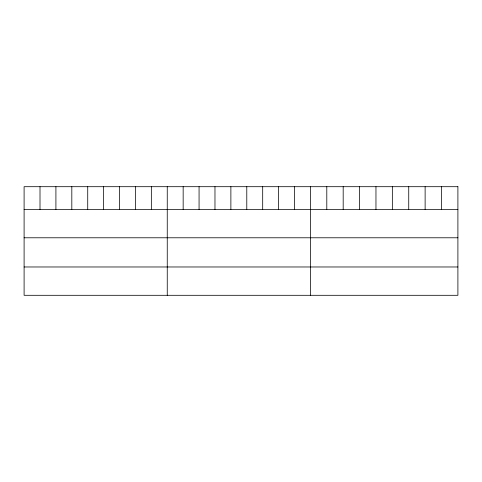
<?xml version="1.0" encoding="UTF-8"?>
<svg xmlns="http://www.w3.org/2000/svg" width="482" height="482" viewBox="0 0 482 482"><rect width="100%" height="100%" fill="white"/><g stroke="black" fill="none" stroke-linecap="round" stroke-linejoin="round"><path stroke-width="0.72" d="M24.1 209.453L457.9 209.453M24.1 237.783L457.9 237.783M24.1 266.974L457.9 266.974M441.512 186.697L441.512 209.453M425.124 186.697L425.124 209.453M408.736 186.697L408.736 209.453M392.348 186.697L392.348 209.453M375.96 186.697L375.96 209.453M359.572 186.697L359.572 209.453M343.184 186.697L343.184 209.453M326.796 186.697L326.796 209.453M310.408 186.697L310.408 295.303M294.502 186.697L294.502 209.453M278.596 186.697L278.596 209.453M262.69 186.697L262.69 209.453M246.784 186.697L246.784 209.453M230.878 186.697L230.878 209.453M214.972 186.697L214.972 209.453M199.066 186.697L199.066 209.453M183.16 186.697L183.16 209.453M167.254 186.697L167.254 295.303M151.348 186.697L151.348 209.453M135.442 186.697L135.442 209.453M119.536 186.697L119.536 209.453M103.63 186.697L103.63 209.453M87.724 186.697L87.724 209.453M71.818 186.697L71.818 209.453M55.912 186.697L55.912 209.453M40.006 186.697L40.006 209.453M457.9 186.697L24.1 186.697L24.1 295.303L457.9 295.303L457.9 186.697"/></g></svg>
